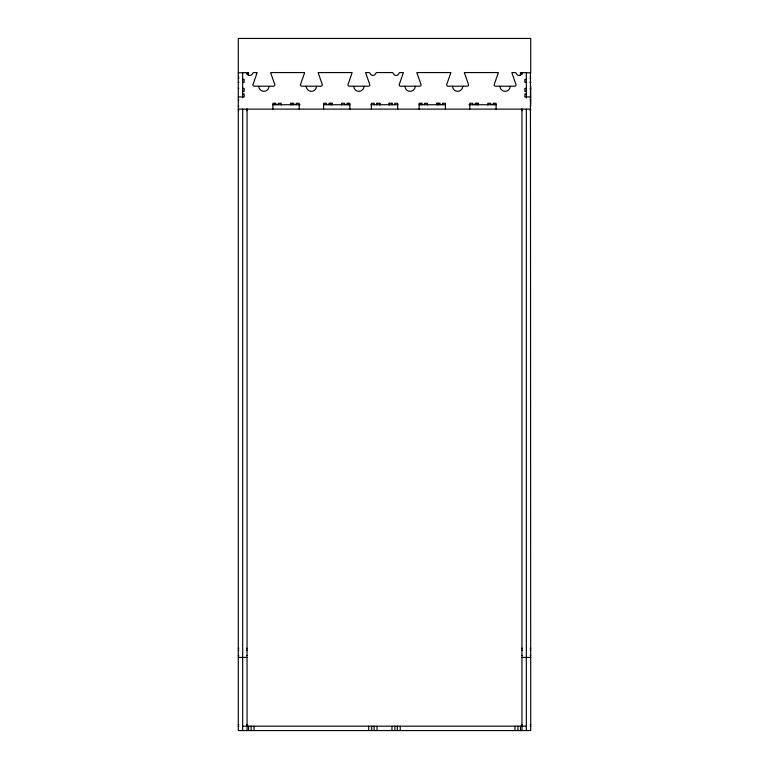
<?xml version="1.0" encoding="UTF-8"?>
<svg xmlns="http://www.w3.org/2000/svg" width="769" height="769" viewBox="0 0 769 769"><rect width="100%" height="100%" fill="white"/><g stroke="black" fill="none" stroke-linecap="round" stroke-linejoin="round"><path stroke-width="1.15" d="M238.284 72.844L248.522 72.565L248.522 75.497M520.478 75.497L520.478 72.565L530.716 72.844M530.716 104.738L530.716 86.215M530.716 72.565L530.716 38.45L238.284 38.45L238.284 730.55L530.716 730.55L530.447 72.565M238.284 76.958L238.832 76.958M530.168 76.958L530.716 76.958M238.284 78.419L238.832 78.419M530.168 78.419L530.716 78.419M242.668 79.39L244.129 79.39L244.129 82.312L242.668 82.312M526.332 79.39L524.871 79.39L524.871 82.312L526.332 82.312M238.284 82.139L238.832 82.139M530.168 82.139L530.716 82.139M238.284 82.312L238.832 82.312M530.168 82.312L530.716 82.312M238.284 88.406L238.832 88.406M242.668 88.406L244.129 88.406L244.129 91.328L242.668 91.328M526.332 88.406L524.871 88.406L524.871 91.328L526.332 91.328M530.168 88.406L530.716 88.406M242.668 94.01L244.129 94.01L244.129 96.942L238.284 96.942M526.332 94.01L524.871 94.01L524.871 96.942L530.716 96.942M238.284 99.864L238.832 99.864M530.168 99.864L530.716 99.864M290.432 103.277L293.845 103.277L293.845 104.738M332.352 103.277L328.94 103.277L328.94 104.738M436.648 103.277L440.06 103.277L440.06 104.738M478.568 103.277L475.155 103.277L475.155 104.738M272.889 104.738L300.054 104.738M323.576 104.738L349.895 104.738M370.975 104.738L398.025 104.738M419.105 104.738L445.424 104.738M468.946 104.738L496.111 104.738M238.284 106.199L238.832 106.199M530.168 106.199L530.716 106.199M238.284 109.121L530.716 109.121M238.284 110.582L238.832 110.582M246.503 110.582L247.051 110.582M521.949 110.582L522.497 110.582M530.168 110.582L530.716 110.582M238.284 648.305L238.832 648.305M246.503 648.305L247.051 648.305M521.949 648.305L522.497 648.305M530.168 648.305L530.716 648.305M238.284 650.18L238.832 650.18M246.503 650.18L247.051 650.18M521.949 650.18L522.497 650.18M530.168 650.18L530.716 650.18M238.284 655.476L238.832 655.476M246.503 655.476L247.051 655.476M521.949 655.476L522.497 655.476M530.168 655.476L530.716 655.476M238.284 657.437L247.051 657.437M521.949 657.437L530.716 657.437M238.284 724.706L238.832 724.706M246.503 724.706L247.051 724.706M521.949 724.706L522.497 724.706M530.168 724.706L530.716 724.706M238.284 726.167L238.832 726.167M242.668 726.167L526.332 726.167M530.168 726.167L530.716 726.167M526.332 72.565L526.332 97.788M526.332 109.121L526.332 730.55M521.949 72.565L521.949 74.67M521.949 108.756L521.949 730.55M520.478 72.565L520.478 74.516M520.478 726.167L520.478 730.55M517.902 726.167L517.902 730.55M514.98 726.167L514.98 730.55M496.111 109.121L496.111 103.277L493.189 103.277L493.189 104.738M494.159 103.277L494.159 104.738M490.757 104.738L490.757 103.277L487.825 103.277L487.825 105.007M478.078 103.277L478.078 105.007M476.617 103.277L476.617 104.738M472.714 104.738L472.714 103.277L469.792 103.277L469.792 109.121M445.424 109.121L445.424 103.277L442.502 103.277L442.502 104.738M438.599 103.277L438.599 104.738M437.138 103.277L437.138 105.007M427.391 105.007L427.391 103.277L424.469 103.277L424.469 104.738M422.027 104.738L422.027 103.277L419.105 103.277L419.105 109.121M421.056 103.277L421.056 104.738M400.245 726.167L400.245 730.55M397.66 109.121L397.66 103.277L394.737 103.277L394.737 104.738M397.313 726.167L397.313 730.55M394.891 726.167L394.891 730.55M392.296 104.738L392.296 103.277L388.883 103.277L388.883 104.738M391.969 726.167L391.969 730.55M391.815 103.277L391.815 104.738M389.374 103.277L389.374 105.007M380.117 104.738L380.117 103.277L376.704 103.277L376.704 104.738M379.626 103.277L379.626 105.007M377.185 103.277L377.185 104.738M377.031 726.167L377.031 730.55M374.263 104.738L374.263 103.277L371.34 103.277L371.34 109.121M374.109 726.167L374.109 730.55M371.687 726.167L371.687 730.55M368.755 726.167L368.755 730.55M349.895 109.121L349.895 103.277L346.973 103.277L346.973 104.738M347.944 103.277L347.944 104.738M344.531 104.738L344.531 103.277L341.609 103.277L341.609 105.007M331.862 103.277L331.862 105.007M330.401 103.277L330.401 104.738M326.498 104.738L326.498 103.277L323.576 103.277L323.576 109.121M299.208 109.121L299.208 103.277L296.286 103.277L296.286 104.738M292.383 103.277L292.383 104.738M290.922 103.277L290.922 105.007M281.175 105.007L281.175 103.277L278.243 103.277L278.243 104.738M275.811 104.738L275.811 103.277L272.889 103.277L272.889 109.121M274.841 103.277L274.841 104.738M254.02 726.167L254.02 730.55M251.098 726.167L251.098 730.55M248.522 726.167L248.522 730.55M247.051 72.565L247.051 74.67M247.051 108.756L247.051 730.55M242.668 72.565L242.668 97.788M242.668 109.121L242.668 730.55M523.247 72.565A1.461 1.461 0 0 0 521.872 73.545A2.922 2.922 0 0 1 516.355 73.545A1.461 1.461 0 0 0 514.98 72.565L511.894 72.565A1.461 1.461 0 0 0 511.952 72.988L516.076 84.753A1.461 1.461 0 0 1 514.605 86.215L495.601 86.215A1.461 1.461 0 0 1 494.14 84.753L498.254 72.988A1.461 1.461 0 0 0 498.322 72.565L464.399 72.565A1.461 1.461 0 0 0 464.457 72.988L468.571 84.753A1.461 1.461 0 0 1 467.11 86.215L448.106 86.215A1.461 1.461 0 0 1 446.645 84.753L450.759 72.988A1.461 1.461 0 0 0 450.826 72.565L416.904 72.565A1.461 1.461 0 0 0 416.961 72.988L421.076 84.753A1.461 1.461 0 0 1 419.614 86.215L400.611 86.215A1.461 1.461 0 0 1 399.149 84.753L403.264 72.988A1.461 1.461 0 0 0 403.321 72.565L400.245 72.565A1.461 1.461 0 0 0 398.861 73.545A2.922 2.922 0 0 1 393.353 73.545A1.461 1.461 0 0 0 391.969 72.565L377.031 72.565A1.461 1.461 0 0 0 375.647 73.545A2.922 2.922 0 0 1 370.139 73.545A1.461 1.461 0 0 0 368.755 72.565L365.679 72.565A1.461 1.461 0 0 0 365.736 72.988L369.851 84.753A1.461 1.461 0 0 1 368.389 86.215L349.386 86.215A1.461 1.461 0 0 1 347.924 84.753L352.039 72.988A1.461 1.461 0 0 0 352.096 72.565L318.174 72.565A1.461 1.461 0 0 0 318.241 72.988L322.355 84.753A1.461 1.461 0 0 1 320.894 86.215L301.89 86.215A1.461 1.461 0 0 1 300.429 84.753L304.543 72.988A1.461 1.461 0 0 0 304.601 72.565L270.678 72.565A1.461 1.461 0 0 0 270.746 72.988L274.86 84.753A1.461 1.461 0 0 1 273.399 86.215L254.395 86.215A1.461 1.461 0 0 1 252.924 84.753L257.048 72.988A1.461 1.461 0 0 0 257.106 72.565L254.02 72.565A1.461 1.461 0 0 0 252.645 73.545A2.922 2.922 0 0 1 247.128 73.545A1.461 1.461 0 0 0 245.753 72.565M510.222 86.215A5.114 5.114 0 0 1 505.108 91.328A5.114 5.114 0 0 1 499.985 86.215M462.727 86.215A5.114 5.114 0 0 1 457.613 91.328A5.114 5.114 0 0 1 452.489 86.215M415.231 86.215A5.114 5.114 0 0 1 410.117 91.328A5.114 5.114 0 0 1 404.994 86.215M364.006 86.215A5.114 5.114 0 0 1 358.883 91.328A5.114 5.114 0 0 1 353.769 86.215M316.511 86.215A5.114 5.114 0 0 1 311.387 91.328A5.114 5.114 0 0 1 306.273 86.215M269.015 86.215A5.114 5.114 0 0 1 263.892 91.328A5.114 5.114 0 0 1 258.778 86.215"/></g></svg>
